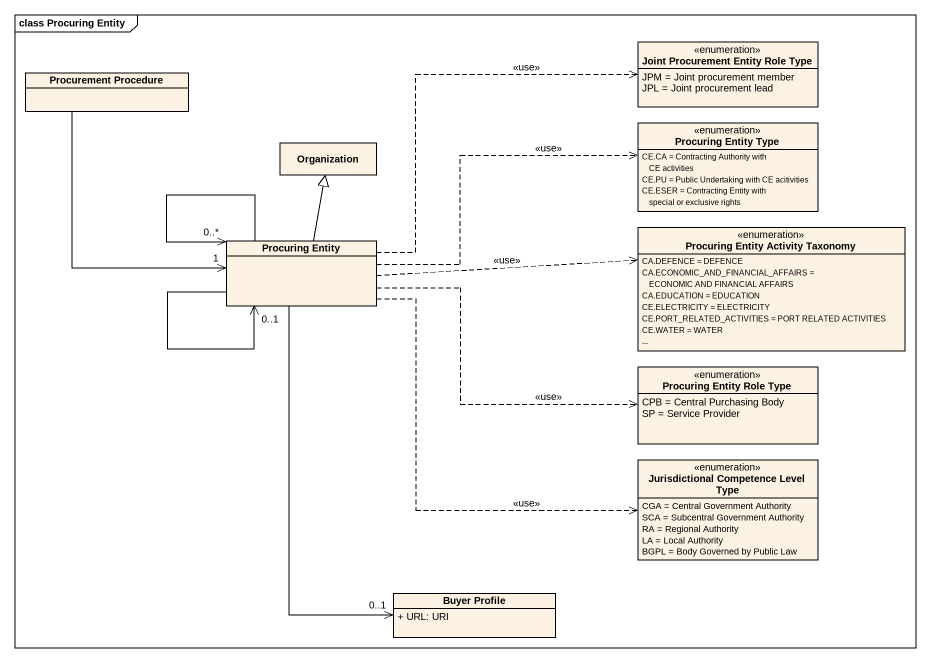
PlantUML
@startuml
mainframe class Procuring Entity
hide circle
hide empty members
skinparam classAttributeIconSize 0
enum "Joint Procurement Entity Role Type" as Joint_Procurement_Entity {
  JPM = Joint procurement member
  JPL = Joint procurement lead
}
class "Procurement Procedure" as Procurement_Procedure
enum "Procuring Entity Type" as Procuring_Entity_Type {
  CE.CA = Contracting Authority with CE activities
  CE.PU = Public Undertaking with CE acitivities
  CE.ESER = Contracting Entity with special or exclusive rights
}
class Organization
class "Procuring Entity" as Procuring_Entity
enum "Procuring Entity Activity Taxonomy" as Procuring_Entity_Activity {
  CA.DEFENCE = DEFENCE
  CA.ECONOMIC_AND_FINANCIAL_AFFAIRS = ECONOMIC AND FINANCIAL AFFAIRS
  CA.EDUCATION = EDUCATION
  CE.ELECTRICITY = ELECTRICITY
  CE.PORT_RELATED_ACTIVITIES = PORT RELATED ACTIVITIES
  CE.WATER = WATER
  ~...
}
enum "Procuring Entity Role Type" as Procuring_Entity_Role_Type {
  CPB = Central Purchasing Body
  SP = Service Provider
}
enum "Jurisdictional Competence Level Type" as Jurisdictional_Competence {
  CGA = Central Government Authority
  SCA = Subcentral Government Authority
  RA = Regional Authority
  LA = Local Authority
  BGPL = Body Governed by Public Law
}
class "Buyer Profile" as Buyer_Profile {
  + URL: URI
}
Procurement_Procedure --> "1" Procuring_Entity
Procuring_Entity .right.> Joint_Procurement_Entity : <<use>>
Procuring_Entity .right.> Procuring_Entity_Type : <<use>>
Procuring_Entity -up-|> Organization
Procuring_Entity --> "0..1" Procuring_Entity
Procuring_Entity --> "0..*" Procuring_Entity
Procuring_Entity .right.> Procuring_Entity_Activity : <<use>>
Procuring_Entity .right.> Procuring_Entity_Role_Type : <<use>>
Procuring_Entity .right.> Jurisdictional_Competence : <<use>>
Procuring_Entity --> "0..1" Buyer_Profile
@enduml
